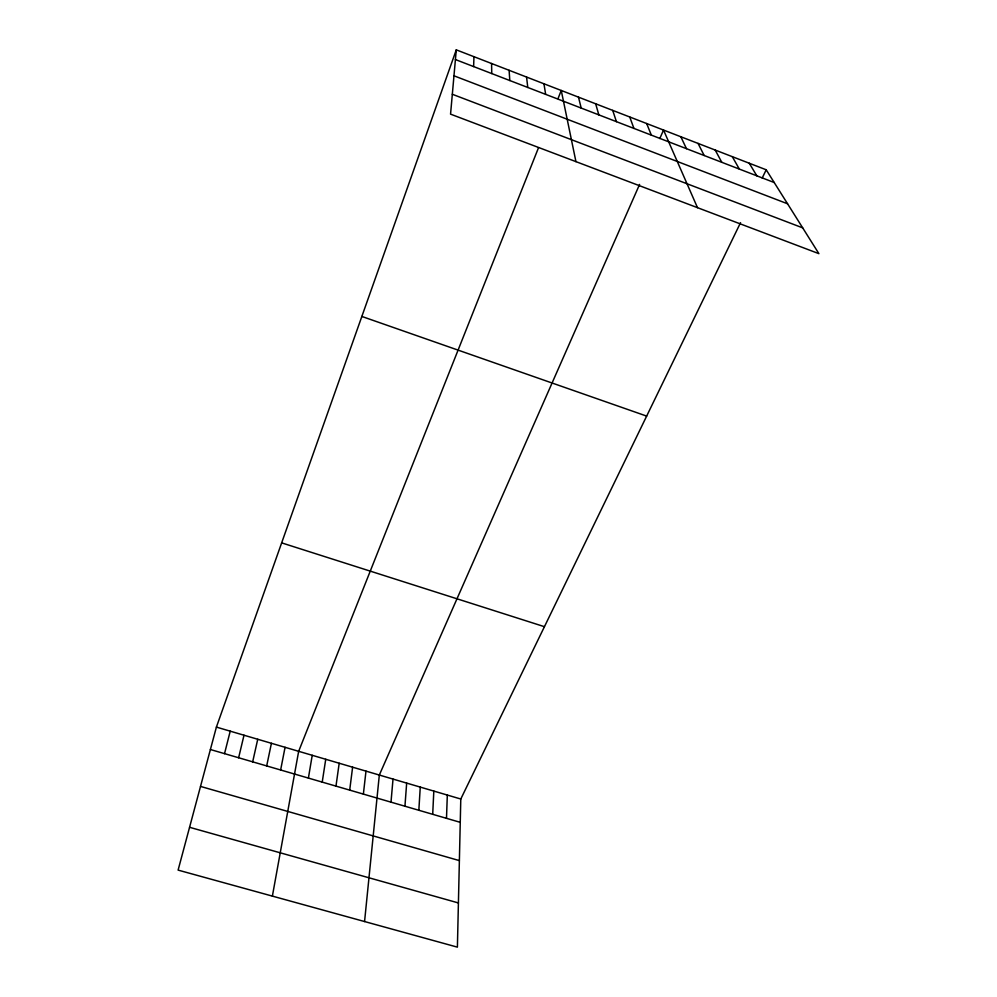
<?xml version="1.0" encoding="UTF-8"?>
<svg xmlns="http://www.w3.org/2000/svg" width="997" height="997" viewBox="0 0 997 997"><rect width="100%" height="100%" fill="white"/><g stroke="black" fill="none" stroke-linecap="round" stroke-linejoin="round"><path stroke-width="1.5" d="M740.547 222.667L460.788 799.021L457.399 947.15L178.102 870.107L216.399 727.1L456.277 49.85L766.207 169.789L818.898 253.662L450.557 114.144L456.277 49.85M473.625 66.575L473.961 56.692M446.494 818.325L447.317 795.058M432.698 814.3L433.82 791.082M418.84 810.262L420.26 787.094M404.944 806.224L406.664 783.094M390.998 802.149L393.017 779.081M364.566 921.54L379.321 775.043L639.588 184.408M363.369 794.111L365.986 771.117M349.698 790.123L352.614 767.179M335.977 786.122L339.192 763.228M322.218 782.109L325.732 759.278M308.397 778.084L312.223 755.302M272.38 896.116L298.664 751.302L538.505 147.73M280.631 769.996L285.067 747.301M266.685 765.933L271.421 743.288M252.677 761.845L257.737 739.263M238.632 757.757L244.003 735.213M224.537 753.645L230.22 731.162M558.021 98.603L561.249 90.478L575.942 161.639M659.802 138.533L663.528 130.059L697.489 207.675M762.207 178.027L766.207 169.789M189.567 827.298L458.408 902.946M200.509 786.421L459.38 860.61M210.392 749.52L460.253 822.338M216.399 727.1L460.788 799.021M281.653 542.867L544.437 626.689M361.849 316.448L646.654 416.098M452.326 94.266L802.697 227.864M453.959 75.797L787.568 203.787M455.405 59.546L774.208 182.526M749.283 163.246L756.81 175.808M732.284 156.666L739.338 169.079M715.21 150.061L721.791 162.312M698.062 143.418L704.169 155.507M680.839 136.751L686.459 148.678M646.667 123.528L651.34 135.131M629.73 116.973L633.918 128.401M612.719 110.393L616.42 121.659M595.645 103.788L598.848 114.879M578.484 97.145L581.201 108.075M543.938 83.773L545.658 94.366M526.566 77.056L527.774 87.462M509.106 70.301L509.803 80.533M491.571 63.509L491.758 73.566"/></g></svg>
